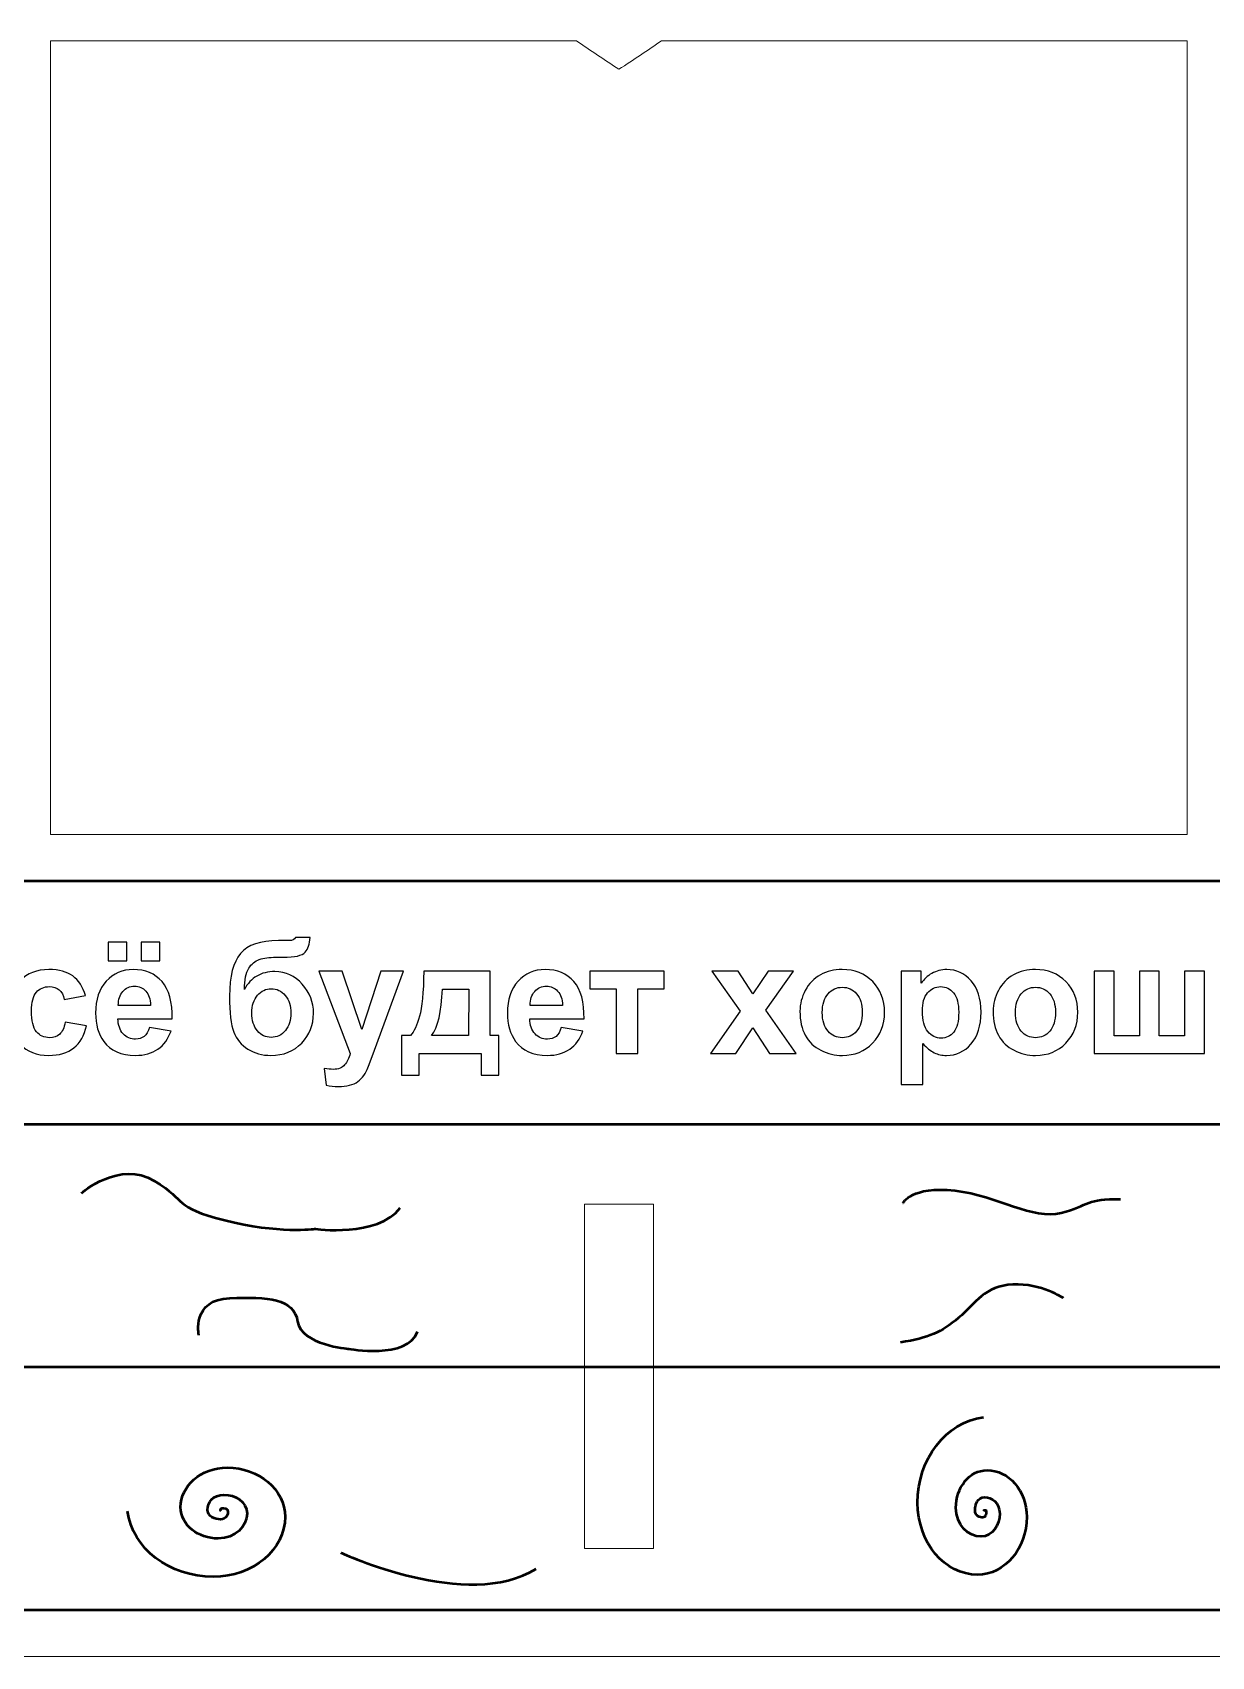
# Model space of a CAD drawing. Header units: centimetres. Extents: x -8.6 to 53, y -11.9 to 13.5.
# Drawn here: x 26.54 to 33.39, y -1.52 to 7.92 of the extents above; entities that cross this region are included whole.
import ezdxf

# ---------------------------------------------------------------- set-up
doc = ezdxf.new("R2010")
doc.units = ezdxf.units.CM
doc.header["$MEASUREMENT"] = 0
doc.layers.add('layer 2', color=7, linetype='Continuous')
doc.layers.add('layer 3', color=7, linetype='Continuous')

msp = doc.modelspace()

# ---------------------------------------------------------------- linework, layer by layer
at = {"layer": 'layer 2', "color": 242, "lineweight": 9}
for points, knots in [([(29.94722, 13.47698), (29.94722, 13.47698), (37.03106, 9.11633), (37.03106, 9.11633), (37.03106, 9.11633), (37.03106, 9.11633), (36.19698, 9.11633), (36.19698, 9.11633), (36.19698, 9.11633), (36.37252, 8.99964), (36.48823, 8.8001), (36.48823, 8.57351), (36.48823, 8.57351), (36.48823, 8.30643), (36.32748, 8.07694), (36.09747, 7.9764), (36.09747, 7.9764), (36.32748, 7.87586), (36.48823, 7.64638), (36.48823, 7.3793), (36.48823, 7.3793), (36.48823, 7.11221), (36.32748, 6.88273), (36.09747, 6.78219), (36.09747, 6.78219), (36.32748, 6.68165), (36.48823, 6.45216), (36.48823, 6.18508), (36.48823, 6.18508), (36.48823, 5.918), (36.32748, 5.68852), (36.09747, 5.58797), (36.09747, 5.58797), (36.32748, 5.48743), (36.48823, 5.25795), (36.48823, 4.99087), (36.48823, 4.99087), (36.48823, 4.72379), (36.32748, 4.4943), (36.09747, 4.39376), (36.09747, 4.39376), (36.32748, 4.29322), (36.48823, 4.06373), (36.48823, 3.79665), (36.48823, 3.79665), (36.48823, 3.57007), (36.37252, 3.37052), (36.19698, 3.25383), (36.19698, 3.25383), (36.19698, 3.25383), (37.03106, 3.25383), (37.03106, 3.25383), (37.03106, 3.25383), (37.03106, 3.25383), (37.03106, -1.52302), (37.03106, -1.52302), (37.03106, -1.52302), (37.03106, -1.52302), (22.86335, -1.52302), (22.86335, -1.52302), (22.86335, -1.52302), (22.86335, -1.52302), (22.86335, 3.25383), (22.86335, 3.25383), (22.86335, 3.25383), (22.86335, 3.25383), (23.69744, 3.25383), (23.69744, 3.25383), (23.69744, 3.25383), (23.5219, 3.37052), (23.40618, 3.57007), (23.40618, 3.79665), (23.40618, 3.79665), (23.40618, 4.06373), (23.56693, 4.29322), (23.79695, 4.39376), (23.79695, 4.39376), (23.56693, 4.4943), (23.40618, 4.72379), (23.40618, 4.99087), (23.40618, 4.99087), (23.40618, 5.25795), (23.56693, 5.48743), (23.79695, 5.58797), (23.79695, 5.58797), (23.56693, 5.68852), (23.40618, 5.918), (23.40618, 6.18508), (23.40618, 6.18508), (23.40618, 6.45216), (23.56693, 6.68165), (23.79695, 6.78219), (23.79695, 6.78219), (23.56693, 6.88273), (23.40618, 7.11221), (23.40618, 7.3793), (23.40618, 7.3793), (23.40618, 7.64638), (23.56693, 7.87586), (23.79695, 7.9764), (23.79695, 7.9764), (23.56693, 8.07694), (23.40618, 8.30643), (23.40618, 8.57351), (23.40618, 8.57351), (23.40618, 8.8001), (23.5219, 8.99964), (23.69744, 9.11633), (23.69744, 9.11633), (23.69744, 9.11633), (22.86335, 9.11633), (22.86335, 9.11633), (22.86335, 9.11633), (22.86335, 9.11633), (29.94722, 13.47698), (29.94722, 13.47698)], [0, 0, 0, 0, 0.0333333, 0.0333333, 0.0333333, 0.0333333, 0.0666667, 0.0666667, 0.0666667, 0.0666667, 0.1, 0.1, 0.1, 0.1, 0.1333333, 0.1333333, 0.1333333, 0.1333333, 0.1666667, 0.1666667, 0.1666667, 0.1666667, 0.2, 0.2, 0.2, 0.2, 0.2333333, 0.2333333, 0.2333333, 0.2333333, 0.2666667, 0.2666667, 0.2666667, 0.2666667, 0.3, 0.3, 0.3, 0.3, 0.3333333, 0.3333333, 0.3333333, 0.3333333, 0.3666667, 0.3666667, 0.3666667, 0.3666667, 0.4, 0.4, 0.4, 0.4, 0.4333333, 0.4333333, 0.4333333, 0.4333333, 0.4666667, 0.4666667, 0.4666667, 0.4666667, 0.5, 0.5, 0.5, 0.5, 0.5333333, 0.5333333, 0.5333333, 0.5333333, 0.5666667, 0.5666667, 0.5666667, 0.5666667, 0.6, 0.6, 0.6, 0.6, 0.6333333, 0.6333333, 0.6333333, 0.6333333, 0.6666667, 0.6666667, 0.6666667, 0.6666667, 0.7, 0.7, 0.7, 0.7, 0.7333333, 0.7333333, 0.7333333, 0.7333333, 0.7666667, 0.7666667, 0.7666667, 0.7666667, 0.8, 0.8, 0.8, 0.8, 0.8333333, 0.8333333, 0.8333333, 0.8333333, 0.8666667, 0.8666667, 0.8666667, 0.8666667, 0.9, 0.9, 0.9, 0.9, 0.9333333, 0.9333333, 0.9333333, 0.9333333, 1, 1, 1, 1]), ([(33.30541, 8.13925), (33.30541, 8.13925), (34.60819, 8.57351), (34.60819, 8.57351), (34.60819, 8.57351), (34.60819, 8.57351), (34.60819, 3.57953), (34.60819, 3.57953), (34.60819, 3.57953), (34.60819, 3.57953), (33.52254, 3.76048), (33.52254, 3.76048), (33.52254, 3.76048), (33.52254, 3.76048), (33.52254, 3.25383), (33.52254, 3.25383), (33.52254, 3.25383), (33.52254, 3.25383), (35.47671, 3.25383), (35.47671, 3.25383), (35.47671, 3.25383), (35.30117, 3.37052), (35.18546, 3.57007), (35.18546, 3.79665), (35.18546, 3.79665), (35.18546, 4.06373), (35.34621, 4.29322), (35.57622, 4.39376), (35.57622, 4.39376), (35.34621, 4.4943), (35.18546, 4.72379), (35.18546, 4.99087), (35.18546, 4.99087), (35.18546, 5.25795), (35.34621, 5.48743), (35.57622, 5.58797), (35.57622, 5.58797), (35.34621, 5.68852), (35.18546, 5.918), (35.18546, 6.18508), (35.18546, 6.18508), (35.18546, 6.45216), (35.34621, 6.68165), (35.57622, 6.78219), (35.57622, 6.78219), (35.34621, 6.88273), (35.18546, 7.11221), (35.18546, 7.3793), (35.18546, 7.3793), (35.18546, 7.64638), (35.34621, 7.87586), (35.57622, 7.9764), (35.57622, 7.9764), (35.34621, 8.07694), (35.18546, 8.30643), (35.18546, 8.57351), (35.18546, 8.57351), (35.18546, 8.8001), (35.30117, 8.99964), (35.47671, 9.11633), (35.47671, 9.11633), (35.47671, 9.11633), (24.4177, 9.11633), (24.4177, 9.11633), (24.4177, 9.11633), (24.59324, 8.99964), (24.70896, 8.8001), (24.70896, 8.57351), (24.70896, 8.57351), (24.70896, 8.30643), (24.54821, 8.07694), (24.31819, 7.9764), (24.31819, 7.9764), (24.54821, 7.87586), (24.70896, 7.64638), (24.70896, 7.3793), (24.70896, 7.3793), (24.70896, 7.11221), (24.54821, 6.88273), (24.31819, 6.78219), (24.31819, 6.78219), (24.54821, 6.68165), (24.70896, 6.45216), (24.70896, 6.18508), (24.70896, 6.18508), (24.70896, 5.918), (24.54821, 5.68852), (24.31819, 5.58797), (24.31819, 5.58797), (24.54821, 5.48743), (24.70896, 5.25795), (24.70896, 4.99087), (24.70896, 4.99087), (24.70896, 4.72379), (24.54821, 4.4943), (24.31819, 4.39376), (24.31819, 4.39376), (24.54821, 4.29322), (24.70896, 4.06373), (24.70896, 3.79665), (24.70896, 3.79665), (24.70896, 3.57007), (24.59324, 3.37052), (24.4177, 3.25383), (24.4177, 3.25383), (24.4177, 3.25383), (26.37187, 3.25383), (26.37187, 3.25383), (26.37187, 3.25383), (26.37187, 3.25383), (26.37187, 3.76048), (26.37187, 3.76048), (26.37187, 3.76048), (26.37187, 3.76048), (25.28622, 3.57953), (25.28622, 3.57953), (25.28622, 3.57953), (25.28622, 3.57953), (25.28622, 8.57351), (25.28622, 8.57351), (25.28622, 8.57351), (25.28622, 8.57351), (26.589, 8.13925), (26.589, 8.13925), (26.589, 8.13925), (26.589, 8.13925), (26.37187, 8.57351), (26.37187, 8.57351), (26.37187, 8.57351), (26.37187, 8.57351), (27.67465, 8.57351), (27.67465, 8.57351), (27.67465, 8.57351), (27.67465, 8.57351), (27.67465, 8.33947), (27.67465, 8.33947), (27.67465, 8.33947), (27.73369, 8.40852), (27.85734, 8.45606), (28.00034, 8.45606), (28.00034, 8.45606), (28.10562, 8.45606), (28.2004, 8.43029), (28.26664, 8.38916), (28.26664, 8.38916), (28.35867, 8.49336), (28.54518, 8.56463), (28.7603, 8.56463), (28.7603, 8.56463), (28.89888, 8.56463), (29.02558, 8.53506), (29.12281, 8.48615), (29.12281, 8.48615), (29.12136, 8.49767), (29.12057, 8.50919), (29.12057, 8.5207), (29.12057, 8.5207), (29.12057, 8.67134), (29.30574, 8.79358), (29.53388, 8.79358), (29.53388, 8.79358), (29.74055, 8.79358), (29.84389, 8.72537), (29.94721, 8.58893), (29.94721, 8.58893), (30.05053, 8.72537), (30.15386, 8.79358), (30.36054, 8.79358), (30.36054, 8.79358), (30.58867, 8.79358), (30.77384, 8.67134), (30.77384, 8.5207), (30.77384, 8.5207), (30.77384, 8.50919), (30.77305, 8.49768), (30.77161, 8.48615), (30.77161, 8.48615), (30.86884, 8.53505), (30.99553, 8.56463), (31.13412, 8.56463), (31.13412, 8.56463), (31.34924, 8.56463), (31.53574, 8.49336), (31.62777, 8.38916), (31.62777, 8.38916), (31.69402, 8.43029), (31.78881, 8.45606), (31.89407, 8.45606), (31.89407, 8.45606), (32.03707, 8.45606), (32.16073, 8.40852), (32.21976, 8.33947), (32.21976, 8.33947), (32.21976, 8.33947), (32.21976, 8.57351), (32.21976, 8.57351), (32.21976, 8.57351), (32.21976, 8.57351), (33.52254, 8.57351), (33.52254, 8.57351), (33.52254, 8.57351), (33.52254, 8.57351), (33.30541, 8.13925), (33.30541, 8.13925)], [0, 0, 0, 0, 0.0192308, 0.0192308, 0.0192308, 0.0192308, 0.0384615, 0.0384615, 0.0384615, 0.0384615, 0.0576923, 0.0576923, 0.0576923, 0.0576923, 0.0769231, 0.0769231, 0.0769231, 0.0769231, 0.0961538, 0.0961538, 0.0961538, 0.0961538, 0.1153846, 0.1153846, 0.1153846, 0.1153846, 0.1346154, 0.1346154, 0.1346154, 0.1346154, 0.1538462, 0.1538462, 0.1538462, 0.1538462, 0.1730769, 0.1730769, 0.1730769, 0.1730769, 0.1923077, 0.1923077, 0.1923077, 0.1923077, 0.2115385, 0.2115385, 0.2115385, 0.2115385, 0.2307692, 0.2307692, 0.2307692, 0.2307692, 0.25, 0.25, 0.25, 0.25, 0.2692308, 0.2692308, 0.2692308, 0.2692308, 0.2884615, 0.2884615, 0.2884615, 0.2884615, 0.3076923, 0.3076923, 0.3076923, 0.3076923, 0.3269231, 0.3269231, 0.3269231, 0.3269231, 0.3461538, 0.3461538, 0.3461538, 0.3461538, 0.3653846, 0.3653846, 0.3653846, 0.3653846, 0.3846154, 0.3846154, 0.3846154, 0.3846154, 0.4038462, 0.4038462, 0.4038462, 0.4038462, 0.4230769, 0.4230769, 0.4230769, 0.4230769, 0.4423077, 0.4423077, 0.4423077, 0.4423077, 0.4615385, 0.4615385, 0.4615385, 0.4615385, 0.4807692, 0.4807692, 0.4807692, 0.4807692, 0.5, 0.5, 0.5, 0.5, 0.5192308, 0.5192308, 0.5192308, 0.5192308, 0.5384615, 0.5384615, 0.5384615, 0.5384615, 0.5576923, 0.5576923, 0.5576923, 0.5576923, 0.5769231, 0.5769231, 0.5769231, 0.5769231, 0.5961538, 0.5961538, 0.5961538, 0.5961538, 0.6153846, 0.6153846, 0.6153846, 0.6153846, 0.6346154, 0.6346154, 0.6346154, 0.6346154, 0.6538462, 0.6538462, 0.6538462, 0.6538462, 0.6730769, 0.6730769, 0.6730769, 0.6730769, 0.6923077, 0.6923077, 0.6923077, 0.6923077, 0.7115385, 0.7115385, 0.7115385, 0.7115385, 0.7307692, 0.7307692, 0.7307692, 0.7307692, 0.75, 0.75, 0.75, 0.75, 0.7692308, 0.7692308, 0.7692308, 0.7692308, 0.7884615, 0.7884615, 0.7884615, 0.7884615, 0.8076923, 0.8076923, 0.8076923, 0.8076923, 0.8269231, 0.8269231, 0.8269231, 0.8269231, 0.8461538, 0.8461538, 0.8461538, 0.8461538, 0.8653846, 0.8653846, 0.8653846, 0.8653846, 0.8846154, 0.8846154, 0.8846154, 0.8846154, 0.9038462, 0.9038462, 0.9038462, 0.9038462, 0.9230769, 0.9230769, 0.9230769, 0.9230769, 0.9423077, 0.9423077, 0.9423077, 0.9423077, 0.9615385, 0.9615385, 0.9615385, 0.9615385, 1, 1, 1, 1]), ([(30.19487, 7.86784), (30.11459, 7.81258), (30.03091, 7.75731), (29.94721, 7.70205), (29.94721, 7.70205), (29.8635, 7.75732), (29.7798, 7.81258), (29.69954, 7.86784), (29.69954, 7.86784), (29.69954, 7.86784), (26.64328, 7.86784), (26.64328, 7.86784), (26.64328, 7.86784), (26.64328, 7.86784), (26.64328, 3.25383), (26.64328, 3.25383), (26.64328, 3.25383), (26.64328, 3.25383), (33.25113, 3.25383), (33.25113, 3.25383), (33.25113, 3.25383), (33.25113, 3.25383), (33.25113, 7.86784), (33.25113, 7.86784), (33.25113, 7.86784), (33.25113, 7.86784), (30.19487, 7.86784), (30.19487, 7.86784)], [0, 0, 0, 0, 0.125, 0.125, 0.125, 0.125, 0.25, 0.25, 0.25, 0.25, 0.375, 0.375, 0.375, 0.375, 0.5, 0.5, 0.5, 0.5, 0.625, 0.625, 0.625, 0.625, 0.75, 0.75, 0.75, 0.75, 1, 1, 1, 1]), ([(29.74721, 1.10545), (29.74721, 1.10545), (30.14721, 1.10545), (30.14721, 1.10545), (30.14721, 1.10545), (30.14721, 1.10545), (30.14721, -0.89455), (30.14721, -0.89455), (30.14721, -0.89455), (30.14721, -0.89455), (29.74721, -0.89455), (29.74721, -0.89455), (29.74721, -0.89455), (29.74721, -0.89455), (29.74721, 1.10545), (29.74721, 1.10545)], [0, 0, 0, 0, 0.2, 0.2, 0.2, 0.2, 0.4, 0.4, 0.4, 0.4, 0.6, 0.6, 0.6, 0.6, 1, 1, 1, 1])]:
    msp.add_open_spline(points, degree=3, knots=knots, dxfattribs=at)
at = {"layer": 'layer 3', "color": 250, "lineweight": 50}
for points, knots in [([(23.13476, 2.98242), (23.13476, 2.98242), (36.75966, 2.98242), (36.75966, 2.98242), (36.75966, 2.98242), (36.75966, 2.98242), (36.75966, -1.25162), (36.75966, -1.25162), (36.75966, -1.25162), (36.75966, -1.25162), (23.13476, -1.25162), (23.13476, -1.25162), (23.13476, -1.25162), (23.13476, -1.25162), (23.13476, 2.98242), (23.13476, 2.98242)], [0, 0, 0, 0, 0.2, 0.2, 0.2, 0.2, 0.4, 0.4, 0.4, 0.4, 0.6, 0.6, 0.6, 0.6, 1, 1, 1, 1]), ([(26.82266, 1.17055), (26.82266, 1.17055), (27.04528, 1.36443), (27.24635, 1.24236), (27.24635, 1.24236), (27.44742, 1.12029), (27.34688, 1.09156), (27.65567, 1.01257), (27.65567, 1.01257), (27.96446, 0.93358), (28.17989, 0.9623), (28.17989, 0.9623), (28.17989, 0.9623), (28.17989, 0.9623), (28.54613, 0.91203), (28.67539, 1.08437)], [0, 0, 0, 0, 0.2, 0.2, 0.2, 0.2, 0.4, 0.4, 0.4, 0.4, 0.6, 0.6, 0.6, 0.6, 1, 1, 1, 1]), ([(31.59814, 1.1131), (31.59814, 1.1131), (31.64841, 1.21364), (31.89975, 1.18491), (31.89975, 1.18491), (32.15109, 1.15619), (32.35215, 1.01256), (32.51732, 1.05565), (32.51732, 1.05565), (32.68249, 1.09874), (32.66812, 1.14181), (32.86201, 1.13464)], [0, 0, 0, 0, 0.25, 0.25, 0.25, 0.25, 0.5, 0.5, 0.5, 0.5, 1, 1, 1, 1]), ([(27.50486, 0.34472), (27.50486, 0.34472), (27.46179, 0.55298), (27.6844, 0.56016), (27.6844, 0.56016), (27.90701, 0.56733), (28.05782, 0.56016), (28.07936, 0.42371), (28.07936, 0.42371), (28.1009, 0.28727), (28.37379, 0.26573), (28.37379, 0.26573), (28.37379, 0.26573), (28.37379, 0.26573), (28.71849, 0.20109), (28.77593, 0.36626)], [0, 0, 0, 0, 0.2, 0.2, 0.2, 0.2, 0.4, 0.4, 0.4, 0.4, 0.6, 0.6, 0.6, 0.6, 1, 1, 1, 1]), ([(32.53168, 0.56016), (32.53168, 0.56016), (32.40241, 0.64633), (32.23725, 0.63915), (32.23725, 0.63915), (32.07209, 0.63196), (32.02182, 0.53142), (31.92129, 0.44525), (31.92129, 0.44525), (31.82076, 0.35908), (31.74895, 0.33036), (31.58378, 0.30163)], [0, 0, 0, 0, 0.25, 0.25, 0.25, 0.25, 0.5, 0.5, 0.5, 0.5, 1, 1, 1, 1]), ([(32.06567, -0.6757), (32.0636, -0.67478), (32.08177, -0.66487), (32.08177, -0.68113), (32.08177, -0.68113), (32.08177, -0.68933), (32.08313, -0.71568), (32.06225, -0.71568), (32.06225, -0.71568), (32.0461, -0.71568), (32.017, -0.70792), (32.017, -0.67268), (32.017, -0.67268), (32.017, -0.64059), (32.03298, -0.59656), (32.07336, -0.59656), (32.07336, -0.59656), (32.11352, -0.59656), (32.16038, -0.62871), (32.16038, -0.69139), (32.16038, -0.69139), (32.16038, -0.75726), (32.1199, -0.82629), (32.05194, -0.82629), (32.05194, -0.82629), (31.97783, -0.82629), (31.90583, -0.75966), (31.90583, -0.65817), (31.90583, -0.65817), (31.90583, -0.54453), (31.98097, -0.44015), (32.08794, -0.44015), (32.08794, -0.44015), (32.21008, -0.44015), (32.3176, -0.55554), (32.3176, -0.71192), (32.3176, -0.71192), (32.3176, -0.89312), (32.19345, -1.0475), (32.03132, -1.0475), (32.03132, -1.0475), (31.84126, -1.0475), (31.68349, -0.86314), (31.68349, -0.62915), (31.68349, -0.62915), (31.68349, -0.37572), (31.84658, -0.16014), (32.06567, -0.13155)], [0, 0, 0, 0, 0.0769231, 0.0769231, 0.0769231, 0.0769231, 0.1538462, 0.1538462, 0.1538462, 0.1538462, 0.2307692, 0.2307692, 0.2307692, 0.2307692, 0.3076923, 0.3076923, 0.3076923, 0.3076923, 0.3846154, 0.3846154, 0.3846154, 0.3846154, 0.4615385, 0.4615385, 0.4615385, 0.4615385, 0.5384615, 0.5384615, 0.5384615, 0.5384615, 0.6153846, 0.6153846, 0.6153846, 0.6153846, 0.6923077, 0.6923077, 0.6923077, 0.6923077, 0.7692308, 0.7692308, 0.7692308, 0.7692308, 0.8461538, 0.8461538, 0.8461538, 0.8461538, 1, 1, 1, 1]), ([(27.63447, -0.67728), (27.63354, -0.67935), (27.62364, -0.66118), (27.6399, -0.66118), (27.6399, -0.66118), (27.64809, -0.66118), (27.67445, -0.65982), (27.67445, -0.6807), (27.67445, -0.6807), (27.67445, -0.69684), (27.66669, -0.72595), (27.63145, -0.72595), (27.63145, -0.72595), (27.59936, -0.72595), (27.55533, -0.70997), (27.55533, -0.66959), (27.55533, -0.66959), (27.55533, -0.62942), (27.58747, -0.58256), (27.65016, -0.58256), (27.65016, -0.58256), (27.71602, -0.58256), (27.78506, -0.62304), (27.78506, -0.69101), (27.78506, -0.69101), (27.78506, -0.76512), (27.71843, -0.83712), (27.61693, -0.83712), (27.61693, -0.83712), (27.5033, -0.83712), (27.39892, -0.76198), (27.39892, -0.65501), (27.39892, -0.65501), (27.39892, -0.53286), (27.5143, -0.42534), (27.67068, -0.42534), (27.67068, -0.42534), (27.85189, -0.42534), (28.00626, -0.5495), (28.00626, -0.71163), (28.00626, -0.71163), (28.00626, -0.90169), (27.8219, -1.05946), (27.58792, -1.05946), (27.58792, -1.05946), (27.33448, -1.05946), (27.1189, -0.89636), (27.09031, -0.67728)], [0, 0, 0, 0, 0.0769231, 0.0769231, 0.0769231, 0.0769231, 0.1538462, 0.1538462, 0.1538462, 0.1538462, 0.2307692, 0.2307692, 0.2307692, 0.2307692, 0.3076923, 0.3076923, 0.3076923, 0.3076923, 0.3846154, 0.3846154, 0.3846154, 0.3846154, 0.4615385, 0.4615385, 0.4615385, 0.4615385, 0.5384615, 0.5384615, 0.5384615, 0.5384615, 0.6153846, 0.6153846, 0.6153846, 0.6153846, 0.6923077, 0.6923077, 0.6923077, 0.6923077, 0.7692308, 0.7692308, 0.7692308, 0.7692308, 0.8461538, 0.8461538, 0.8461538, 0.8461538, 1, 1, 1, 1])]:
    msp.add_open_spline(points, degree=3, knots=knots, dxfattribs=at)
at = {"layer": 'layer 3', "color": 250}
for points, knots in [([(28.06687, 2.65632), (28.06687, 2.65632), (28.15235, 2.65632), (28.15235, 2.65632), (28.15235, 2.65632), (28.1496, 2.61848), (28.13964, 2.58983), (28.12248, 2.57022), (28.12248, 2.57022), (28.10532, 2.55077), (28.06273, 2.54096), (27.99502, 2.54096), (27.99502, 2.54096), (27.98706, 2.54096), (27.97894, 2.54112), (27.97082, 2.54142), (27.97082, 2.54142), (27.97082, 2.54142), (27.95458, 2.54142), (27.95458, 2.54142), (27.95458, 2.54142), (27.91444, 2.54142), (27.88181, 2.53698), (27.85669, 2.52809), (27.85669, 2.52809), (27.83156, 2.51936), (27.81088, 2.5022), (27.79495, 2.47677), (27.79495, 2.47677), (27.77886, 2.45119), (27.77059, 2.41013), (27.76998, 2.3536), (27.76998, 2.3536), (27.78851, 2.38853), (27.81256, 2.41457), (27.84213, 2.43189), (27.84213, 2.43189), (27.87155, 2.4492), (27.90678, 2.45778), (27.94738, 2.45778), (27.94738, 2.45778), (28.01004, 2.45778), (28.06304, 2.43342), (28.10655, 2.38455), (28.10655, 2.38455), (28.1499, 2.33583), (28.17166, 2.2793), (28.17166, 2.21511), (28.17166, 2.21511), (28.17166, 2.14817), (28.14883, 2.09072), (28.10318, 2.04261), (28.10318, 2.04261), (28.05737, 1.99466), (27.99778, 1.97061), (27.92409, 1.97061), (27.92409, 1.97061), (27.87338, 1.97061), (27.82896, 1.98271), (27.7905, 2.00707), (27.7905, 2.00707), (27.75221, 2.03128), (27.72478, 2.06452), (27.70824, 2.10665), (27.70824, 2.10665), (27.69185, 2.14878), (27.68357, 2.21848), (27.68357, 2.31592), (27.68357, 2.31592), (27.68357, 2.43051), (27.70471, 2.51277), (27.74684, 2.56287), (27.74684, 2.56287), (27.78897, 2.61296), (27.86251, 2.63794), (27.96745, 2.63794), (27.96745, 2.63794), (27.96745, 2.63794), (28.03133, 2.63794), (28.03133, 2.63794), (28.03133, 2.63794), (28.0491, 2.63794), (28.0609, 2.64406), (28.06687, 2.65632)], [0, 0, 0, 0, 0.0454545, 0.0454545, 0.0454545, 0.0454545, 0.0909091, 0.0909091, 0.0909091, 0.0909091, 0.1363636, 0.1363636, 0.1363636, 0.1363636, 0.1818182, 0.1818182, 0.1818182, 0.1818182, 0.2272727, 0.2272727, 0.2272727, 0.2272727, 0.2727273, 0.2727273, 0.2727273, 0.2727273, 0.3181818, 0.3181818, 0.3181818, 0.3181818, 0.3636364, 0.3636364, 0.3636364, 0.3636364, 0.4090909, 0.4090909, 0.4090909, 0.4090909, 0.4545455, 0.4545455, 0.4545455, 0.4545455, 0.5, 0.5, 0.5, 0.5, 0.5454545, 0.5454545, 0.5454545, 0.5454545, 0.5909091, 0.5909091, 0.5909091, 0.5909091, 0.6363636, 0.6363636, 0.6363636, 0.6363636, 0.6818182, 0.6818182, 0.6818182, 0.6818182, 0.7272727, 0.7272727, 0.7272727, 0.7272727, 0.7727273, 0.7727273, 0.7727273, 0.7727273, 0.8181818, 0.8181818, 0.8181818, 0.8181818, 0.8636364, 0.8636364, 0.8636364, 0.8636364, 0.9090909, 0.9090909, 0.9090909, 0.9090909, 1, 1, 1, 1]), ([(26.97718, 2.5212), (26.97718, 2.5212), (26.97718, 2.62966), (26.97718, 2.62966), (26.97718, 2.62966), (26.97718, 2.62966), (27.08564, 2.62966), (27.08564, 2.62966), (27.08564, 2.62966), (27.08564, 2.62966), (27.08564, 2.5212), (27.08564, 2.5212), (27.08564, 2.5212), (27.08564, 2.5212), (26.97718, 2.5212), (26.97718, 2.5212)], [0, 0, 0, 0, 0.2, 0.2, 0.2, 0.2, 0.4, 0.4, 0.4, 0.4, 0.6, 0.6, 0.6, 0.6, 1, 1, 1, 1]), ([(27.17067, 2.5212), (27.17067, 2.5212), (27.17067, 2.62966), (27.17067, 2.62966), (27.17067, 2.62966), (27.17067, 2.62966), (27.27913, 2.62966), (27.27913, 2.62966), (27.27913, 2.62966), (27.27913, 2.62966), (27.27913, 2.5212), (27.27913, 2.5212), (27.27913, 2.5212), (27.27913, 2.5212), (27.17067, 2.5212), (27.17067, 2.5212)], [0, 0, 0, 0, 0.2, 0.2, 0.2, 0.2, 0.4, 0.4, 0.4, 0.4, 0.6, 0.6, 0.6, 0.6, 1, 1, 1, 1]), ([(26.84604, 2.31806), (26.84604, 2.31806), (26.72195, 2.296), (26.72195, 2.296), (26.72195, 2.296), (26.71781, 2.32067), (26.70832, 2.3392), (26.69346, 2.35176), (26.69346, 2.35176), (26.6786, 2.36417), (26.65945, 2.37045), (26.63585, 2.37045), (26.63585, 2.37045), (26.60445, 2.37045), (26.57932, 2.35958), (26.56063, 2.33782), (26.56063, 2.33782), (26.54194, 2.31607), (26.5326, 2.27976), (26.5326, 2.22875), (26.5326, 2.22875), (26.5326, 2.17206), (26.5421, 2.13208), (26.56109, 2.10864), (26.56109, 2.10864), (26.58009, 2.0852), (26.60552, 2.07356), (26.63739, 2.07356), (26.63739, 2.07356), (26.66129, 2.07356), (26.68089, 2.08045), (26.69606, 2.09409), (26.69606, 2.09409), (26.71138, 2.10772), (26.7221, 2.13116), (26.72839, 2.16456), (26.72839, 2.16456), (26.72839, 2.16456), (26.85247, 2.14342), (26.85247, 2.14342), (26.85247, 2.14342), (26.83961, 2.08643), (26.81494, 2.04338), (26.77848, 2.01427), (26.77848, 2.01427), (26.74202, 1.98516), (26.69315, 1.97061), (26.63172, 1.97061), (26.63172, 1.97061), (26.56217, 1.97061), (26.50656, 1.99267), (26.46519, 2.03664), (26.46519, 2.03664), (26.42368, 2.08076), (26.403, 2.14173), (26.403, 2.21971), (26.403, 2.21971), (26.403, 2.2986), (26.42383, 2.35988), (26.46535, 2.40385), (26.46535, 2.40385), (26.50686, 2.44782), (26.56309, 2.46973), (26.63402, 2.46973), (26.63402, 2.46973), (26.69192, 2.46973), (26.73804, 2.45716), (26.77235, 2.43219), (26.77235, 2.43219), (26.80652, 2.40722), (26.83103, 2.36923), (26.84604, 2.31806)], [0, 0, 0, 0, 0.0526316, 0.0526316, 0.0526316, 0.0526316, 0.1052632, 0.1052632, 0.1052632, 0.1052632, 0.1578947, 0.1578947, 0.1578947, 0.1578947, 0.2105263, 0.2105263, 0.2105263, 0.2105263, 0.2631579, 0.2631579, 0.2631579, 0.2631579, 0.3157895, 0.3157895, 0.3157895, 0.3157895, 0.3684211, 0.3684211, 0.3684211, 0.3684211, 0.4210526, 0.4210526, 0.4210526, 0.4210526, 0.4736842, 0.4736842, 0.4736842, 0.4736842, 0.5263158, 0.5263158, 0.5263158, 0.5263158, 0.5789474, 0.5789474, 0.5789474, 0.5789474, 0.6315789, 0.6315789, 0.6315789, 0.6315789, 0.6842105, 0.6842105, 0.6842105, 0.6842105, 0.7368421, 0.7368421, 0.7368421, 0.7368421, 0.7894737, 0.7894737, 0.7894737, 0.7894737, 0.8421053, 0.8421053, 0.8421053, 0.8421053, 0.8947368, 0.8947368, 0.8947368, 0.8947368, 1, 1, 1, 1]), ([(27.21754, 2.13331), (27.21754, 2.13331), (27.34347, 2.11216), (27.34347, 2.11216), (27.34347, 2.11216), (27.32739, 2.06605), (27.3018, 2.03097), (27.26703, 2.00677), (27.26703, 2.00677), (27.2321, 1.98271), (27.18844, 1.97061), (27.1362, 1.97061), (27.1362, 1.97061), (27.05332, 1.97061), (26.99189, 1.99773), (26.95221, 2.05196), (26.95221, 2.05196), (26.9208, 2.09547), (26.90502, 2.15031), (26.90502, 2.21664), (26.90502, 2.21664), (26.90502, 2.29569), (26.92571, 2.35774), (26.96692, 2.40247), (26.96692, 2.40247), (27.00813, 2.44736), (27.06037, 2.46973), (27.12348, 2.46973), (27.12348, 2.46973), (27.19426, 2.46973), (27.25018, 2.44629), (27.29123, 2.39941), (27.29123, 2.39941), (27.33214, 2.35253), (27.35175, 2.28068), (27.34991, 2.18386), (27.34991, 2.18386), (27.34991, 2.18386), (27.03463, 2.18386), (27.03463, 2.18386), (27.03463, 2.18386), (27.03555, 2.14648), (27.04566, 2.11737), (27.06511, 2.09654), (27.06511, 2.09654), (27.08442, 2.0757), (27.10862, 2.06529), (27.13742, 2.06529), (27.13742, 2.06529), (27.15719, 2.06529), (27.17373, 2.07065), (27.18706, 2.08137), (27.18706, 2.08137), (27.20054, 2.0921), (27.21065, 2.10941), (27.21754, 2.13331)], [0, 0, 0, 0, 0.0666667, 0.0666667, 0.0666667, 0.0666667, 0.1333333, 0.1333333, 0.1333333, 0.1333333, 0.2, 0.2, 0.2, 0.2, 0.2666667, 0.2666667, 0.2666667, 0.2666667, 0.3333333, 0.3333333, 0.3333333, 0.3333333, 0.4, 0.4, 0.4, 0.4, 0.4666667, 0.4666667, 0.4666667, 0.4666667, 0.5333333, 0.5333333, 0.5333333, 0.5333333, 0.6, 0.6, 0.6, 0.6, 0.6666667, 0.6666667, 0.6666667, 0.6666667, 0.7333333, 0.7333333, 0.7333333, 0.7333333, 0.8, 0.8, 0.8, 0.8, 0.8666667, 0.8666667, 0.8666667, 0.8666667, 1, 1, 1, 1]), ([(28.20338, 2.45961), (28.20338, 2.45961), (28.33758, 2.45961), (28.33758, 2.45961), (28.33758, 2.45961), (28.33758, 2.45961), (28.45201, 2.1212), (28.45201, 2.1212), (28.45201, 2.1212), (28.45201, 2.1212), (28.56369, 2.45961), (28.56369, 2.45961), (28.56369, 2.45961), (28.56369, 2.45961), (28.69422, 2.45961), (28.69422, 2.45961), (28.69422, 2.45961), (28.69422, 2.45961), (28.52601, 2.00048), (28.52601, 2.00048), (28.52601, 2.00048), (28.52601, 2.00048), (28.49567, 1.9176), (28.49567, 1.9176), (28.49567, 1.9176), (28.48449, 1.88988), (28.47392, 1.86873), (28.46381, 1.85403), (28.46381, 1.85403), (28.45385, 1.83947), (28.44221, 1.82752), (28.42919, 1.81849), (28.42919, 1.81849), (28.41617, 1.80929), (28.40008, 1.80225), (28.38093, 1.79719), (28.38093, 1.79719), (28.36193, 1.79214), (28.34033, 1.78953), (28.31628, 1.78953), (28.31628, 1.78953), (28.29208, 1.78953), (28.26818, 1.79214), (28.24474, 1.79719), (28.24474, 1.79719), (28.24474, 1.79719), (28.23371, 1.89554), (28.23371, 1.89554), (28.23371, 1.89554), (28.25347, 1.89171), (28.27139, 1.88972), (28.28733, 1.88972), (28.28733, 1.88972), (28.31674, 1.88972), (28.33849, 1.8983), (28.35259, 1.91561), (28.35259, 1.91561), (28.36668, 1.93292), (28.37756, 1.95498), (28.38507, 1.98164), (28.38507, 1.98164), (28.38507, 1.98164), (28.20338, 2.45961), (28.20338, 2.45961)], [0, 0, 0, 0, 0.0588235, 0.0588235, 0.0588235, 0.0588235, 0.1176471, 0.1176471, 0.1176471, 0.1176471, 0.1764706, 0.1764706, 0.1764706, 0.1764706, 0.2352941, 0.2352941, 0.2352941, 0.2352941, 0.2941176, 0.2941176, 0.2941176, 0.2941176, 0.3529412, 0.3529412, 0.3529412, 0.3529412, 0.4117647, 0.4117647, 0.4117647, 0.4117647, 0.4705882, 0.4705882, 0.4705882, 0.4705882, 0.5294118, 0.5294118, 0.5294118, 0.5294118, 0.5882353, 0.5882353, 0.5882353, 0.5882353, 0.6470588, 0.6470588, 0.6470588, 0.6470588, 0.7058824, 0.7058824, 0.7058824, 0.7058824, 0.7647059, 0.7647059, 0.7647059, 0.7647059, 0.8235294, 0.8235294, 0.8235294, 0.8235294, 0.8823529, 0.8823529, 0.8823529, 0.8823529, 1, 1, 1, 1]), ([(29.14676, 1.98256), (29.14676, 1.98256), (28.78552, 1.98256), (28.78552, 1.98256), (28.78552, 1.98256), (28.78552, 1.98256), (28.78552, 1.85663), (28.78552, 1.85663), (28.78552, 1.85663), (28.78552, 1.85663), (28.68349, 1.85663), (28.68349, 1.85663), (28.68349, 1.85663), (28.68349, 1.85663), (28.68349, 2.08551), (28.68349, 2.08551), (28.68349, 2.08551), (28.68349, 2.08551), (28.73497, 2.08551), (28.73497, 2.08551), (28.73497, 2.08551), (28.75641, 2.10956), (28.77403, 2.14694), (28.78813, 2.19795), (28.78813, 2.19795), (28.80207, 2.24882), (28.81049, 2.33614), (28.8131, 2.45961), (28.8131, 2.45961), (28.8131, 2.45961), (29.19823, 2.45961), (29.19823, 2.45961), (29.19823, 2.45961), (29.19823, 2.45961), (29.19823, 2.08551), (29.19823, 2.08551), (29.19823, 2.08551), (29.19823, 2.08551), (29.24971, 2.08551), (29.24971, 2.08551), (29.24971, 2.08551), (29.24971, 2.08551), (29.24971, 1.85663), (29.24971, 1.85663), (29.24971, 1.85663), (29.24971, 1.85663), (29.14676, 1.85663), (29.14676, 1.85663), (29.14676, 1.85663), (29.14676, 1.85663), (29.14676, 1.98256), (29.14676, 1.98256)], [0, 0, 0, 0, 0.0714286, 0.0714286, 0.0714286, 0.0714286, 0.1428571, 0.1428571, 0.1428571, 0.1428571, 0.2142857, 0.2142857, 0.2142857, 0.2142857, 0.2857143, 0.2857143, 0.2857143, 0.2857143, 0.3571429, 0.3571429, 0.3571429, 0.3571429, 0.4285714, 0.4285714, 0.4285714, 0.4285714, 0.5, 0.5, 0.5, 0.5, 0.5714286, 0.5714286, 0.5714286, 0.5714286, 0.6428571, 0.6428571, 0.6428571, 0.6428571, 0.7142857, 0.7142857, 0.7142857, 0.7142857, 0.7857143, 0.7857143, 0.7857143, 0.7857143, 0.8571429, 0.8571429, 0.8571429, 0.8571429, 1, 1, 1, 1]), ([(29.61171, 2.13331), (29.61171, 2.13331), (29.73764, 2.11216), (29.73764, 2.11216), (29.73764, 2.11216), (29.72156, 2.06605), (29.69597, 2.03097), (29.6612, 2.00677), (29.6612, 2.00677), (29.62627, 1.98271), (29.58261, 1.97061), (29.53037, 1.97061), (29.53037, 1.97061), (29.44749, 1.97061), (29.38606, 1.99773), (29.34638, 2.05196), (29.34638, 2.05196), (29.31497, 2.09547), (29.29919, 2.15031), (29.29919, 2.21664), (29.29919, 2.21664), (29.29919, 2.29569), (29.31988, 2.35774), (29.36109, 2.40247), (29.36109, 2.40247), (29.4023, 2.44736), (29.45454, 2.46973), (29.51765, 2.46973), (29.51765, 2.46973), (29.58843, 2.46973), (29.64435, 2.44629), (29.6854, 2.39941), (29.6854, 2.39941), (29.72631, 2.35253), (29.74592, 2.28068), (29.74408, 2.18386), (29.74408, 2.18386), (29.74408, 2.18386), (29.4288, 2.18386), (29.4288, 2.18386), (29.4288, 2.18386), (29.42972, 2.14648), (29.43983, 2.11737), (29.45928, 2.09654), (29.45928, 2.09654), (29.47859, 2.0757), (29.50279, 2.06529), (29.53159, 2.06529), (29.53159, 2.06529), (29.55136, 2.06529), (29.5679, 2.07065), (29.58123, 2.08137), (29.58123, 2.08137), (29.59471, 2.0921), (29.60482, 2.10941), (29.61171, 2.13331)], [0, 0, 0, 0, 0.0666667, 0.0666667, 0.0666667, 0.0666667, 0.1333333, 0.1333333, 0.1333333, 0.1333333, 0.2, 0.2, 0.2, 0.2, 0.2666667, 0.2666667, 0.2666667, 0.2666667, 0.3333333, 0.3333333, 0.3333333, 0.3333333, 0.4, 0.4, 0.4, 0.4, 0.4666667, 0.4666667, 0.4666667, 0.4666667, 0.5333333, 0.5333333, 0.5333333, 0.5333333, 0.6, 0.6, 0.6, 0.6, 0.6666667, 0.6666667, 0.6666667, 0.6666667, 0.7333333, 0.7333333, 0.7333333, 0.7333333, 0.8, 0.8, 0.8, 0.8, 0.8666667, 0.8666667, 0.8666667, 0.8666667, 1, 1, 1, 1]), ([(29.77809, 2.45961), (29.77809, 2.45961), (30.20919, 2.45961), (30.20919, 2.45961), (30.20919, 2.45961), (30.20919, 2.45961), (30.20919, 2.35759), (30.20919, 2.35759), (30.20919, 2.35759), (30.20919, 2.35759), (30.0566, 2.35759), (30.0566, 2.35759), (30.0566, 2.35759), (30.0566, 2.35759), (30.0566, 1.98256), (30.0566, 1.98256), (30.0566, 1.98256), (30.0566, 1.98256), (29.93068, 1.98256), (29.93068, 1.98256), (29.93068, 1.98256), (29.93068, 1.98256), (29.93068, 2.35759), (29.93068, 2.35759), (29.93068, 2.35759), (29.93068, 2.35759), (29.77809, 2.35759), (29.77809, 2.35759), (29.77809, 2.35759), (29.77809, 2.35759), (29.77809, 2.45961), (29.77809, 2.45961)], [0, 0, 0, 0, 0.1111111, 0.1111111, 0.1111111, 0.1111111, 0.2222222, 0.2222222, 0.2222222, 0.2222222, 0.3333333, 0.3333333, 0.3333333, 0.3333333, 0.4444444, 0.4444444, 0.4444444, 0.4444444, 0.5555556, 0.5555556, 0.5555556, 0.5555556, 0.6666667, 0.6666667, 0.6666667, 0.6666667, 0.7777778, 0.7777778, 0.7777778, 0.7777778, 1, 1, 1, 1]), ([(30.47943, 1.98256), (30.47943, 1.98256), (30.65131, 2.22829), (30.65131, 2.22829), (30.65131, 2.22829), (30.65131, 2.22829), (30.48678, 2.45961), (30.48678, 2.45961), (30.48678, 2.45961), (30.48678, 2.45961), (30.64059, 2.45961), (30.64059, 2.45961), (30.64059, 2.45961), (30.64059, 2.45961), (30.72485, 2.32848), (30.72485, 2.32848), (30.72485, 2.32848), (30.72485, 2.32848), (30.81431, 2.45961), (30.81431, 2.45961), (30.81431, 2.45961), (30.81431, 2.45961), (30.96199, 2.45961), (30.96199, 2.45961), (30.96199, 2.45961), (30.96199, 2.45961), (30.80037, 2.23365), (30.80037, 2.23365), (30.80037, 2.23365), (30.80037, 2.23365), (30.9767, 1.98256), (30.9767, 1.98256), (30.9767, 1.98256), (30.9767, 1.98256), (30.82305, 1.98256), (30.82305, 1.98256), (30.82305, 1.98256), (30.82305, 1.98256), (30.72485, 2.13039), (30.72485, 2.13039), (30.72485, 2.13039), (30.72485, 2.13039), (30.62711, 1.98256), (30.62711, 1.98256), (30.62711, 1.98256), (30.62711, 1.98256), (30.47943, 1.98256), (30.47943, 1.98256)], [0, 0, 0, 0, 0.0769231, 0.0769231, 0.0769231, 0.0769231, 0.1538462, 0.1538462, 0.1538462, 0.1538462, 0.2307692, 0.2307692, 0.2307692, 0.2307692, 0.3076923, 0.3076923, 0.3076923, 0.3076923, 0.3846154, 0.3846154, 0.3846154, 0.3846154, 0.4615385, 0.4615385, 0.4615385, 0.4615385, 0.5384615, 0.5384615, 0.5384615, 0.5384615, 0.6153846, 0.6153846, 0.6153846, 0.6153846, 0.6923077, 0.6923077, 0.6923077, 0.6923077, 0.7692308, 0.7692308, 0.7692308, 0.7692308, 0.8461538, 0.8461538, 0.8461538, 0.8461538, 1, 1, 1, 1]), ([(30.99953, 2.22691), (30.99953, 2.26888), (31.00979, 2.30948), (31.03047, 2.3487), (31.03047, 2.3487), (31.05115, 2.38807), (31.08042, 2.41794), (31.11825, 2.43863), (31.11825, 2.43863), (31.15609, 2.45931), (31.19822, 2.46973), (31.24495, 2.46973), (31.24495, 2.46973), (31.3171, 2.46973), (31.37608, 2.44629), (31.4222, 2.39941), (31.4222, 2.39941), (31.46831, 2.35238), (31.49129, 2.29324), (31.49129, 2.22155), (31.49129, 2.22155), (31.49129, 2.14924), (31.468, 2.08934), (31.42158, 2.04185), (31.42158, 2.04185), (31.37501, 1.99436), (31.31649, 1.97061), (31.24587, 1.97061), (31.24587, 1.97061), (31.20221, 1.97061), (31.16054, 1.98057), (31.12086, 2.00033), (31.12086, 2.00033), (31.08133, 2.02009), (31.05115, 2.04905), (31.03047, 2.08735), (31.03047, 2.08735), (31.00979, 2.12549), (30.99953, 2.17206), (30.99953, 2.22691)], [0, 0, 0, 0, 0.0909091, 0.0909091, 0.0909091, 0.0909091, 0.1818182, 0.1818182, 0.1818182, 0.1818182, 0.2727273, 0.2727273, 0.2727273, 0.2727273, 0.3636364, 0.3636364, 0.3636364, 0.3636364, 0.4545455, 0.4545455, 0.4545455, 0.4545455, 0.5454545, 0.5454545, 0.5454545, 0.5454545, 0.6363636, 0.6363636, 0.6363636, 0.6363636, 0.7272727, 0.7272727, 0.7272727, 0.7272727, 0.8181818, 0.8181818, 0.8181818, 0.8181818, 1, 1, 1, 1]), ([(31.58673, 2.45961), (31.58673, 2.45961), (31.70439, 2.45961), (31.70439, 2.45961), (31.70439, 2.45961), (31.70439, 2.45961), (31.70439, 2.3896), (31.70439, 2.3896), (31.70439, 2.3896), (31.71971, 2.4135), (31.74024, 2.4328), (31.76628, 2.44767), (31.76628, 2.44767), (31.79232, 2.46237), (31.82128, 2.46973), (31.85299, 2.46973), (31.85299, 2.46973), (31.90829, 2.46973), (31.95533, 2.44797), (31.99393, 2.40446), (31.99393, 2.40446), (32.03254, 2.36111), (32.05184, 2.30044), (32.05184, 2.22293), (32.05184, 2.22293), (32.05184, 2.14311), (32.03238, 2.08122), (31.99347, 2.03694), (31.99347, 2.03694), (31.95456, 1.99267), (31.90737, 1.97061), (31.85192, 1.97061), (31.85192, 1.97061), (31.82557, 1.97061), (31.80167, 1.97582), (31.78022, 1.98639), (31.78022, 1.98639), (31.75893, 1.99681), (31.73625, 2.01473), (31.71266, 2.04016), (31.71266, 2.04016), (31.71266, 2.04016), (31.71266, 1.80148), (31.71266, 1.80148), (31.71266, 1.80148), (31.71266, 1.80148), (31.58673, 1.80148), (31.58673, 1.80148), (31.58673, 1.80148), (31.58673, 1.80148), (31.58673, 2.45961), (31.58673, 2.45961)], [0, 0, 0, 0, 0.0714286, 0.0714286, 0.0714286, 0.0714286, 0.1428571, 0.1428571, 0.1428571, 0.1428571, 0.2142857, 0.2142857, 0.2142857, 0.2142857, 0.2857143, 0.2857143, 0.2857143, 0.2857143, 0.3571429, 0.3571429, 0.3571429, 0.3571429, 0.4285714, 0.4285714, 0.4285714, 0.4285714, 0.5, 0.5, 0.5, 0.5, 0.5714286, 0.5714286, 0.5714286, 0.5714286, 0.6428571, 0.6428571, 0.6428571, 0.6428571, 0.7142857, 0.7142857, 0.7142857, 0.7142857, 0.7857143, 0.7857143, 0.7857143, 0.7857143, 0.8571429, 0.8571429, 0.8571429, 0.8571429, 1, 1, 1, 1]), ([(32.12247, 2.22691), (32.12247, 2.26888), (32.13273, 2.30948), (32.15341, 2.3487), (32.15341, 2.3487), (32.17409, 2.38807), (32.20336, 2.41794), (32.24119, 2.43863), (32.24119, 2.43863), (32.27903, 2.45931), (32.32116, 2.46973), (32.36789, 2.46973), (32.36789, 2.46973), (32.44004, 2.46973), (32.49902, 2.44629), (32.54514, 2.39941), (32.54514, 2.39941), (32.59125, 2.35238), (32.61423, 2.29324), (32.61423, 2.22155), (32.61423, 2.22155), (32.61423, 2.14924), (32.59094, 2.08934), (32.54452, 2.04185), (32.54452, 2.04185), (32.49795, 1.99436), (32.43943, 1.97061), (32.36881, 1.97061), (32.36881, 1.97061), (32.32515, 1.97061), (32.28348, 1.98057), (32.2438, 2.00033), (32.2438, 2.00033), (32.20427, 2.02009), (32.17409, 2.04905), (32.15341, 2.08735), (32.15341, 2.08735), (32.13273, 2.12549), (32.12247, 2.17206), (32.12247, 2.22691)], [0, 0, 0, 0, 0.0909091, 0.0909091, 0.0909091, 0.0909091, 0.1818182, 0.1818182, 0.1818182, 0.1818182, 0.2727273, 0.2727273, 0.2727273, 0.2727273, 0.3636364, 0.3636364, 0.3636364, 0.3636364, 0.4545455, 0.4545455, 0.4545455, 0.4545455, 0.5454545, 0.5454545, 0.5454545, 0.5454545, 0.6363636, 0.6363636, 0.6363636, 0.6363636, 0.7272727, 0.7272727, 0.7272727, 0.7272727, 0.8181818, 0.8181818, 0.8181818, 0.8181818, 1, 1, 1, 1]), ([(32.70967, 2.45961), (32.70967, 2.45961), (32.82549, 2.45961), (32.82549, 2.45961), (32.82549, 2.45961), (32.82549, 2.45961), (32.82549, 2.08459), (32.82549, 2.08459), (32.82549, 2.08459), (32.82549, 2.08459), (32.97256, 2.08459), (32.97256, 2.08459), (32.97256, 2.08459), (32.97256, 2.08459), (32.97256, 2.45961), (32.97256, 2.45961), (32.97256, 2.45961), (32.97256, 2.45961), (33.08838, 2.45961), (33.08838, 2.45961), (33.08838, 2.45961), (33.08838, 2.45961), (33.08838, 2.08459), (33.08838, 2.08459), (33.08838, 2.08459), (33.08838, 2.08459), (33.23545, 2.08459), (33.23545, 2.08459), (33.23545, 2.08459), (33.23545, 2.08459), (33.23545, 2.45961), (33.23545, 2.45961), (33.23545, 2.45961), (33.23545, 2.45961), (33.35126, 2.45961), (33.35126, 2.45961), (33.35126, 2.45961), (33.35126, 2.45961), (33.35126, 1.98256), (33.35126, 1.98256), (33.35126, 1.98256), (33.35126, 1.98256), (32.70967, 1.98256), (32.70967, 1.98256), (32.70967, 1.98256), (32.70967, 1.98256), (32.70967, 2.45961), (32.70967, 2.45961)], [0, 0, 0, 0, 0.0769231, 0.0769231, 0.0769231, 0.0769231, 0.1538462, 0.1538462, 0.1538462, 0.1538462, 0.2307692, 0.2307692, 0.2307692, 0.2307692, 0.3076923, 0.3076923, 0.3076923, 0.3076923, 0.3846154, 0.3846154, 0.3846154, 0.3846154, 0.4615385, 0.4615385, 0.4615385, 0.4615385, 0.5384615, 0.5384615, 0.5384615, 0.5384615, 0.6153846, 0.6153846, 0.6153846, 0.6153846, 0.6923077, 0.6923077, 0.6923077, 0.6923077, 0.7692308, 0.7692308, 0.7692308, 0.7692308, 0.8461538, 0.8461538, 0.8461538, 0.8461538, 1, 1, 1, 1]), ([(27.2249, 2.26107), (27.22398, 2.29769), (27.21463, 2.32557), (27.19671, 2.34456), (27.19671, 2.34456), (27.17879, 2.36371), (27.15703, 2.37321), (27.1313, 2.37321), (27.1313, 2.37321), (27.10387, 2.37321), (27.0812, 2.3631), (27.06328, 2.34303), (27.06328, 2.34303), (27.04535, 2.32296), (27.03662, 2.29554), (27.03693, 2.26107), (27.03693, 2.26107), (27.03693, 2.26107), (27.2249, 2.26107), (27.2249, 2.26107)], [0, 0, 0, 0, 0.1666667, 0.1666667, 0.1666667, 0.1666667, 0.3333333, 0.3333333, 0.3333333, 0.3333333, 0.5, 0.5, 0.5, 0.5, 0.6666667, 0.6666667, 0.6666667, 0.6666667, 1, 1, 1, 1]), ([(29.61907, 2.26107), (29.61815, 2.29769), (29.6088, 2.32557), (29.59088, 2.34456), (29.59088, 2.34456), (29.57296, 2.36371), (29.5512, 2.37321), (29.52547, 2.37321), (29.52547, 2.37321), (29.49804, 2.37321), (29.47537, 2.3631), (29.45745, 2.34303), (29.45745, 2.34303), (29.43952, 2.32296), (29.43079, 2.29554), (29.4311, 2.26107), (29.4311, 2.26107), (29.4311, 2.26107), (29.61907, 2.26107), (29.61907, 2.26107)], [0, 0, 0, 0, 0.1666667, 0.1666667, 0.1666667, 0.1666667, 0.3333333, 0.3333333, 0.3333333, 0.3333333, 0.5, 0.5, 0.5, 0.5, 0.6666667, 0.6666667, 0.6666667, 0.6666667, 1, 1, 1, 1]), ([(31.12913, 2.22017), (31.12913, 2.17283), (31.14031, 2.13652), (31.16268, 2.1114), (31.16268, 2.1114), (31.1852, 2.08612), (31.21278, 2.07356), (31.24571, 2.07356), (31.24571, 2.07356), (31.2785, 2.07356), (31.30607, 2.08612), (31.32829, 2.1114), (31.32829, 2.1114), (31.3505, 2.13652), (31.36168, 2.17314), (31.36168, 2.22109), (31.36168, 2.22109), (31.36168, 2.26781), (31.3505, 2.30381), (31.32829, 2.32894), (31.32829, 2.32894), (31.30607, 2.35422), (31.2785, 2.36678), (31.24571, 2.36678), (31.24571, 2.36678), (31.21278, 2.36678), (31.1852, 2.35422), (31.16268, 2.32894), (31.16268, 2.32894), (31.14031, 2.30381), (31.12913, 2.26751), (31.12913, 2.22017)], [0, 0, 0, 0, 0.1111111, 0.1111111, 0.1111111, 0.1111111, 0.2222222, 0.2222222, 0.2222222, 0.2222222, 0.3333333, 0.3333333, 0.3333333, 0.3333333, 0.4444444, 0.4444444, 0.4444444, 0.4444444, 0.5555556, 0.5555556, 0.5555556, 0.5555556, 0.6666667, 0.6666667, 0.6666667, 0.6666667, 0.7777778, 0.7777778, 0.7777778, 0.7777778, 1, 1, 1, 1]), ([(31.71082, 2.22844), (31.71082, 2.17467), (31.72139, 2.13499), (31.74269, 2.10925), (31.74269, 2.10925), (31.76383, 2.08367), (31.78972, 2.0708), (31.82005, 2.0708), (31.82005, 2.0708), (31.84931, 2.0708), (31.87367, 2.0826), (31.89313, 2.10619), (31.89313, 2.10619), (31.91258, 2.12978), (31.92223, 2.16839), (31.92223, 2.22216), (31.92223, 2.22216), (31.92223, 2.27241), (31.91228, 2.30963), (31.89221, 2.33399), (31.89221, 2.33399), (31.87229, 2.35835), (31.84747, 2.37045), (31.81791, 2.37045), (31.81791, 2.37045), (31.78712, 2.37045), (31.76153, 2.3585), (31.74131, 2.33461), (31.74131, 2.33461), (31.72093, 2.31071), (31.71082, 2.27532), (31.71082, 2.22844)], [0, 0, 0, 0, 0.1111111, 0.1111111, 0.1111111, 0.1111111, 0.2222222, 0.2222222, 0.2222222, 0.2222222, 0.3333333, 0.3333333, 0.3333333, 0.3333333, 0.4444444, 0.4444444, 0.4444444, 0.4444444, 0.5555556, 0.5555556, 0.5555556, 0.5555556, 0.6666667, 0.6666667, 0.6666667, 0.6666667, 0.7777778, 0.7777778, 0.7777778, 0.7777778, 1, 1, 1, 1]), ([(32.25207, 2.22017), (32.25207, 2.17283), (32.26325, 2.13652), (32.28562, 2.1114), (32.28562, 2.1114), (32.30814, 2.08612), (32.33572, 2.07356), (32.36865, 2.07356), (32.36865, 2.07356), (32.40144, 2.07356), (32.42901, 2.08612), (32.45123, 2.1114), (32.45123, 2.1114), (32.47344, 2.13652), (32.48462, 2.17314), (32.48462, 2.22109), (32.48462, 2.22109), (32.48462, 2.26781), (32.47344, 2.30381), (32.45123, 2.32894), (32.45123, 2.32894), (32.42901, 2.35422), (32.40144, 2.36678), (32.36865, 2.36678), (32.36865, 2.36678), (32.33572, 2.36678), (32.30814, 2.35422), (32.28562, 2.32894), (32.28562, 2.32894), (32.26325, 2.30381), (32.25207, 2.26751), (32.25207, 2.22017)], [0, 0, 0, 0, 0.1111111, 0.1111111, 0.1111111, 0.1111111, 0.2222222, 0.2222222, 0.2222222, 0.2222222, 0.3333333, 0.3333333, 0.3333333, 0.3333333, 0.4444444, 0.4444444, 0.4444444, 0.4444444, 0.5555556, 0.5555556, 0.5555556, 0.5555556, 0.6666667, 0.6666667, 0.6666667, 0.6666667, 0.7777778, 0.7777778, 0.7777778, 0.7777778, 1, 1, 1, 1]), ([(27.81318, 2.21726), (27.81318, 2.1736), (27.82405, 2.13897), (27.84566, 2.11354), (27.84566, 2.11354), (27.86726, 2.08811), (27.89361, 2.0754), (27.92486, 2.0754), (27.92486, 2.0754), (27.95856, 2.0754), (27.98629, 2.08857), (28.00789, 2.11492), (28.00789, 2.11492), (28.02949, 2.14127), (28.04021, 2.17513), (28.04021, 2.2168), (28.04021, 2.2168), (28.04021, 2.25923), (28.02934, 2.2934), (28.00743, 2.31944), (28.00743, 2.31944), (27.98552, 2.34548), (27.95841, 2.3585), (27.92624, 2.3585), (27.92624, 2.3585), (27.89498, 2.3585), (27.86833, 2.34564), (27.84627, 2.32005), (27.84627, 2.32005), (27.82421, 2.29447), (27.81318, 2.26015), (27.81318, 2.21726)], [0, 0, 0, 0, 0.1111111, 0.1111111, 0.1111111, 0.1111111, 0.2222222, 0.2222222, 0.2222222, 0.2222222, 0.3333333, 0.3333333, 0.3333333, 0.3333333, 0.4444444, 0.4444444, 0.4444444, 0.4444444, 0.5555556, 0.5555556, 0.5555556, 0.5555556, 0.6666667, 0.6666667, 0.6666667, 0.6666667, 0.7777778, 0.7777778, 0.7777778, 0.7777778, 1, 1, 1, 1]), ([(29.07322, 2.08551), (29.07322, 2.08551), (29.07368, 2.35575), (29.07368, 2.35575), (29.07368, 2.35575), (29.07368, 2.35575), (28.92064, 2.35575), (28.92064, 2.35575), (28.92064, 2.35575), (28.91559, 2.22384), (28.89475, 2.13377), (28.85814, 2.08551), (28.85814, 2.08551), (28.85814, 2.08551), (29.07322, 2.08551), (29.07322, 2.08551)], [0, 0, 0, 0, 0.2, 0.2, 0.2, 0.2, 0.4, 0.4, 0.4, 0.4, 0.6, 0.6, 0.6, 0.6, 1, 1, 1, 1])]:
    msp.add_open_spline(points, degree=3, knots=knots, dxfattribs=at)
at = {"layer": 'layer 3', "color": 250, "lineweight": 50}
for points in [[(23.13476, 1.57108), (23.13476, 1.57108), (36.75966, 1.57108), (36.75966, 1.57108)], [(23.13476, 0.15974), (23.13476, 0.15974), (36.75966, 0.15974), (36.75966, 0.15974)], [(28.3307, -0.91917), (28.3307, -0.91917), (29.07035, -1.26387), (29.46531, -1.01253)]]:
    msp.add_open_spline(points, degree=3, dxfattribs=at)

doc.saveas('drawing.dxf')
